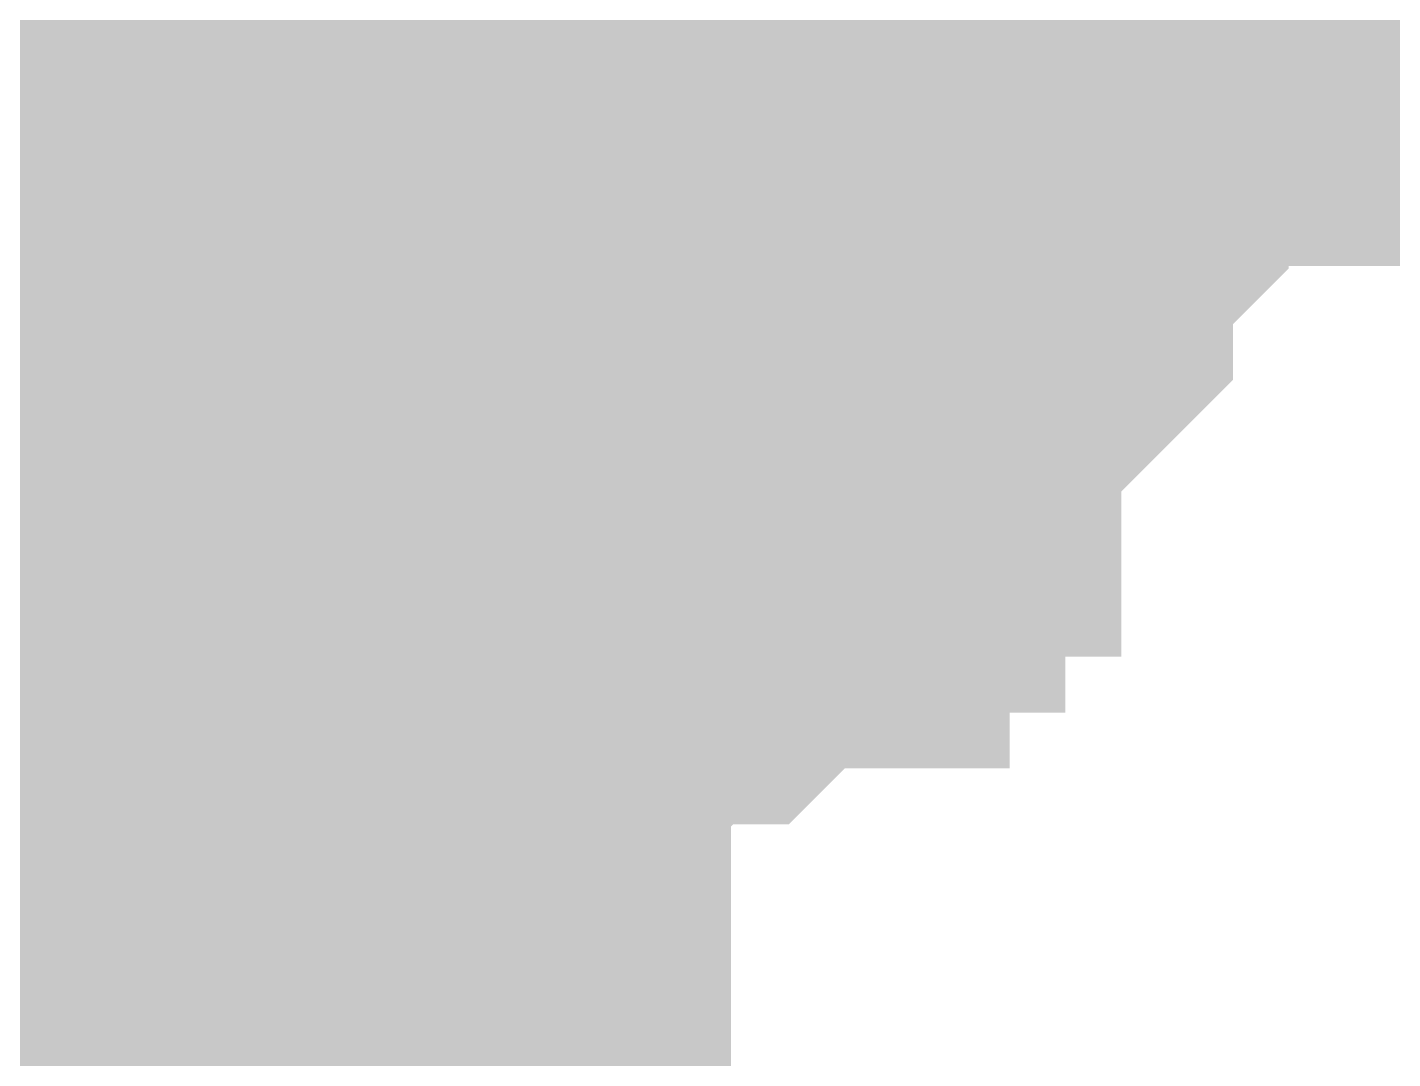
# Model space of a CAD drawing. Header units: inches. Extents: x 0 to 841, y 0 to 594.
# Drawn here: x 789.829 to 790.928, y 486.486 to 487.316 of the extents above; entities that cross this region are included whole.
import ezdxf

# ---------------------------------------------------------------- set-up
doc = ezdxf.new("R2010")
doc.units = ezdxf.units.IN
doc.layers.add('Sheet', color=255, linetype='Continuous')

msp = doc.modelspace()

# ---------------------------------------------------------------- linework, layer by layer
at = {"layer": 'Sheet'}
for points in [[(790.0208, 492.9787, 0.7493, 0.7493, 0), (790.0208, 487.4986, 0.7493, 0.7493, 0)], [(790.0208, 487.4986, 0.7493, 0.7493, 0), (752.5162, 487.4986, 0.7493, 0.7493, 0)], [(790.0208, 487.4986, 0.7493, 0.7493, 0), (790.0208, 481.9737, 0.7493, 0.7493, 0)], [(790.0208, 487.4986, 0.7493, 0.7493, 0), (790.0208, 487.4986, 0.7493, 0.7493, 0), (795.0064, 487.4986, 0.7493, 0.7493, 0)], [(790.7394, 487.4986, 0.2997, 0.2997, 0), (790.7394, 487.4537, 0.2997, 0.2997, 0), (790.7394, 487.4088, 0.2997, 0.2997, 0), (790.7394, 487.3639, 0.2997, 0.2997, 0), (790.7394, 487.319, 0.2997, 0.2997, 0), (790.7394, 487.319, 0.2997, 0.2997, 0), (790.6945, 487.274, 0.2997, 0.2997, 0), (790.6945, 487.2291, 0.2997, 0.2997, 0), (790.6945, 487.1842, 0.2997, 0.2997, 0), (790.6496, 487.1393, 0.2997, 0.2997, 0), (790.6496, 487.1393, 0.2997, 0.2997, 0), (790.6496, 487.0944, 0.2997, 0.2997, 0), (790.6047, 487.0495, 0.2997, 0.2997, 0), (790.6047, 487.0495, 0.2997, 0.2997, 0), (790.5598, 487.0045, 0.2997, 0.2997, 0), (790.5598, 486.9596, 0.2997, 0.2997, 0), (790.5148, 486.9596, 0.2997, 0.2997, 0), (790.5148, 486.9147, 0.2997, 0.2997, 0), (790.4699, 486.9147, 0.2997, 0.2997, 0), (790.4699, 486.8698, 0.2997, 0.2997, 0), (790.425, 486.8698, 0.2997, 0.2997, 0), (790.3801, 486.8249, 0.2997, 0.2997, 0), (790.3801, 486.8249, 0.2997, 0.2997, 0), (790.3352, 486.8249, 0.2997, 0.2997, 0), (790.2903, 486.7799, 0.2997, 0.2997, 0), (790.2903, 486.7799, 0.2997, 0.2997, 0), (790.2454, 486.7799, 0.2997, 0.2997, 0), (790.2004, 486.735, 0.2997, 0.2997, 0), (790.1555, 486.735, 0.2997, 0.2997, 0), (790.1106, 486.735, 0.2997, 0.2997, 0), (790.1106, 486.735, 0.2997, 0.2997, 0), (790.0657, 486.735, 0.2997, 0.2997, 0), (790.0208, 486.735, 0.2997, 0.2997, 0)], [(790.0208, 482.4678, 0.2997, 0.2997, 0), (790.0208, 487.4986, 0.2997, 0.2997, 0)], [(790.7394, 487.4986, 0.2997, 0.2997, 0), (790.7394, 487.4537, 0.2997, 0.2997, 0), (790.7394, 487.4088, 0.2997, 0.2997, 0), (790.7394, 487.3639, 0.2997, 0.2997, 0), (790.7394, 487.319, 0.2997, 0.2997, 0), (790.7394, 487.319, 0.2997, 0.2997, 0), (790.6945, 487.274, 0.2997, 0.2997, 0), (790.6945, 487.2291, 0.2997, 0.2997, 0), (790.6945, 487.1842, 0.2997, 0.2997, 0), (790.6496, 487.1393, 0.2997, 0.2997, 0), (790.6496, 487.1393, 0.2997, 0.2997, 0), (790.6496, 487.0944, 0.2997, 0.2997, 0), (790.6047, 487.0495, 0.2997, 0.2997, 0), (790.6047, 487.0495, 0.2997, 0.2997, 0), (790.5598, 487.0045, 0.2997, 0.2997, 0), (790.5598, 486.9596, 0.2997, 0.2997, 0), (790.5148, 486.9596, 0.2997, 0.2997, 0), (790.5148, 486.9147, 0.2997, 0.2997, 0), (790.4699, 486.9147, 0.2997, 0.2997, 0), (790.4699, 486.8698, 0.2997, 0.2997, 0), (790.425, 486.8698, 0.2997, 0.2997, 0), (790.3801, 486.8249, 0.2997, 0.2997, 0), (790.3801, 486.8249, 0.2997, 0.2997, 0), (790.3352, 486.8249, 0.2997, 0.2997, 0), (790.2903, 486.7799, 0.2997, 0.2997, 0), (790.2903, 486.7799, 0.2997, 0.2997, 0), (790.2454, 486.7799, 0.2997, 0.2997, 0), (790.2004, 486.735, 0.2997, 0.2997, 0), (790.1555, 486.735, 0.2997, 0.2997, 0), (790.1106, 486.735, 0.2997, 0.2997, 0), (790.1106, 486.735, 0.2997, 0.2997, 0), (790.0657, 486.735, 0.2997, 0.2997, 0), (790.0208, 486.735, 0.2997, 0.2997, 0)], [(790.7394, 487.4986, 0.2997, 0.2997, 0), (790.7394, 487.4537, 0.2997, 0.2997, 0), (790.7394, 487.4088, 0.2997, 0.2997, 0), (790.7394, 487.3639, 0.2997, 0.2997, 0), (790.7394, 487.319, 0.2997, 0.2997, 0), (790.7394, 487.319, 0.2997, 0.2997, 0), (790.6945, 487.274, 0.2997, 0.2997, 0), (790.6945, 487.2291, 0.2997, 0.2997, 0), (790.6945, 487.1842, 0.2997, 0.2997, 0), (790.6496, 487.1393, 0.2997, 0.2997, 0), (790.6496, 487.1393, 0.2997, 0.2997, 0), (790.6496, 487.0944, 0.2997, 0.2997, 0), (790.6047, 487.0495, 0.2997, 0.2997, 0), (790.6047, 487.0495, 0.2997, 0.2997, 0), (790.5598, 487.0045, 0.2997, 0.2997, 0), (790.5598, 486.9596, 0.2997, 0.2997, 0), (790.5148, 486.9596, 0.2997, 0.2997, 0), (790.5148, 486.9147, 0.2997, 0.2997, 0), (790.4699, 486.9147, 0.2997, 0.2997, 0), (790.4699, 486.8698, 0.2997, 0.2997, 0), (790.425, 486.8698, 0.2997, 0.2997, 0), (790.3801, 486.8249, 0.2997, 0.2997, 0), (790.3801, 486.8249, 0.2997, 0.2997, 0), (790.3352, 486.8249, 0.2997, 0.2997, 0), (790.2903, 486.7799, 0.2997, 0.2997, 0), (790.2903, 486.7799, 0.2997, 0.2997, 0), (790.2454, 486.7799, 0.2997, 0.2997, 0), (790.2004, 486.735, 0.2997, 0.2997, 0), (790.1555, 486.735, 0.2997, 0.2997, 0), (790.1106, 486.735, 0.2997, 0.2997, 0), (790.1106, 486.735, 0.2997, 0.2997, 0), (790.0657, 486.735, 0.2997, 0.2997, 0), (790.0208, 486.735, 0.2997, 0.2997, 0)], [(790.7394, 487.4986, 0.2997, 0.2997, 0), (790.7394, 487.4537, 0.2997, 0.2997, 0), (790.7394, 487.4088, 0.2997, 0.2997, 0), (790.7394, 487.3639, 0.2997, 0.2997, 0), (790.7394, 487.319, 0.2997, 0.2997, 0), (790.7394, 487.319, 0.2997, 0.2997, 0), (790.6945, 487.274, 0.2997, 0.2997, 0), (790.6945, 487.2291, 0.2997, 0.2997, 0), (790.6945, 487.1842, 0.2997, 0.2997, 0), (790.6496, 487.1393, 0.2997, 0.2997, 0), (790.6496, 487.1393, 0.2997, 0.2997, 0), (790.6496, 487.0944, 0.2997, 0.2997, 0), (790.6047, 487.0495, 0.2997, 0.2997, 0), (790.6047, 487.0495, 0.2997, 0.2997, 0), (790.5598, 487.0045, 0.2997, 0.2997, 0), (790.5598, 486.9596, 0.2997, 0.2997, 0), (790.5148, 486.9596, 0.2997, 0.2997, 0), (790.5148, 486.9147, 0.2997, 0.2997, 0), (790.4699, 486.9147, 0.2997, 0.2997, 0), (790.4699, 486.8698, 0.2997, 0.2997, 0), (790.425, 486.8698, 0.2997, 0.2997, 0), (790.3801, 486.8249, 0.2997, 0.2997, 0), (790.3801, 486.8249, 0.2997, 0.2997, 0), (790.3352, 486.8249, 0.2997, 0.2997, 0), (790.2903, 486.7799, 0.2997, 0.2997, 0), (790.2903, 486.7799, 0.2997, 0.2997, 0), (790.2454, 486.7799, 0.2997, 0.2997, 0), (790.2004, 486.735, 0.2997, 0.2997, 0), (790.1555, 486.735, 0.2997, 0.2997, 0), (790.1106, 486.735, 0.2997, 0.2997, 0), (790.1106, 486.735, 0.2997, 0.2997, 0), (790.0657, 486.735, 0.2997, 0.2997, 0), (790.0208, 486.735, 0.2997, 0.2997, 0)], [(790.7394, 487.4986, 0.2997, 0.2997, 0), (790.7394, 487.4537, 0.2997, 0.2997, 0), (790.7394, 487.4088, 0.2997, 0.2997, 0), (790.7394, 487.3639, 0.2997, 0.2997, 0), (790.7394, 487.319, 0.2997, 0.2997, 0), (790.7394, 487.319, 0.2997, 0.2997, 0), (790.6945, 487.274, 0.2997, 0.2997, 0), (790.6945, 487.2291, 0.2997, 0.2997, 0), (790.6945, 487.1842, 0.2997, 0.2997, 0), (790.6496, 487.1393, 0.2997, 0.2997, 0), (790.6496, 487.1393, 0.2997, 0.2997, 0), (790.6496, 487.0944, 0.2997, 0.2997, 0), (790.6047, 487.0495, 0.2997, 0.2997, 0), (790.6047, 487.0495, 0.2997, 0.2997, 0), (790.5598, 487.0045, 0.2997, 0.2997, 0), (790.5598, 486.9596, 0.2997, 0.2997, 0), (790.5148, 486.9596, 0.2997, 0.2997, 0), (790.5148, 486.9147, 0.2997, 0.2997, 0), (790.4699, 486.9147, 0.2997, 0.2997, 0), (790.4699, 486.8698, 0.2997, 0.2997, 0), (790.425, 486.8698, 0.2997, 0.2997, 0), (790.3801, 486.8249, 0.2997, 0.2997, 0), (790.3801, 486.8249, 0.2997, 0.2997, 0), (790.3352, 486.8249, 0.2997, 0.2997, 0), (790.2903, 486.7799, 0.2997, 0.2997, 0), (790.2903, 486.7799, 0.2997, 0.2997, 0), (790.2454, 486.7799, 0.2997, 0.2997, 0), (790.2004, 486.735, 0.2997, 0.2997, 0), (790.1555, 486.735, 0.2997, 0.2997, 0), (790.1106, 486.735, 0.2997, 0.2997, 0), (790.1106, 486.735, 0.2997, 0.2997, 0), (790.0657, 486.735, 0.2997, 0.2997, 0), (790.0208, 486.735, 0.2997, 0.2997, 0)], [(790.7394, 487.4986, 0.2997, 0.2997, 0), (790.7394, 487.4537, 0.2997, 0.2997, 0), (790.7394, 487.4088, 0.2997, 0.2997, 0), (790.7394, 487.3639, 0.2997, 0.2997, 0), (790.7394, 487.319, 0.2997, 0.2997, 0), (790.7394, 487.319, 0.2997, 0.2997, 0), (790.6945, 487.274, 0.2997, 0.2997, 0), (790.6945, 487.2291, 0.2997, 0.2997, 0), (790.6945, 487.1842, 0.2997, 0.2997, 0), (790.6496, 487.1393, 0.2997, 0.2997, 0), (790.6496, 487.1393, 0.2997, 0.2997, 0), (790.6496, 487.0944, 0.2997, 0.2997, 0), (790.6047, 487.0495, 0.2997, 0.2997, 0), (790.6047, 487.0495, 0.2997, 0.2997, 0), (790.5598, 487.0045, 0.2997, 0.2997, 0), (790.5598, 486.9596, 0.2997, 0.2997, 0), (790.5148, 486.9596, 0.2997, 0.2997, 0), (790.5148, 486.9147, 0.2997, 0.2997, 0), (790.4699, 486.9147, 0.2997, 0.2997, 0), (790.4699, 486.8698, 0.2997, 0.2997, 0), (790.425, 486.8698, 0.2997, 0.2997, 0), (790.3801, 486.8249, 0.2997, 0.2997, 0), (790.3801, 486.8249, 0.2997, 0.2997, 0), (790.3352, 486.8249, 0.2997, 0.2997, 0), (790.2903, 486.7799, 0.2997, 0.2997, 0), (790.2903, 486.7799, 0.2997, 0.2997, 0), (790.2454, 486.7799, 0.2997, 0.2997, 0), (790.2004, 486.735, 0.2997, 0.2997, 0), (790.1555, 486.735, 0.2997, 0.2997, 0), (790.1106, 486.735, 0.2997, 0.2997, 0), (790.1106, 486.735, 0.2997, 0.2997, 0), (790.0657, 486.735, 0.2997, 0.2997, 0), (790.0208, 486.735, 0.2997, 0.2997, 0)], [(790.5148, 487.4986, 0.2997, 0.2997, 0), (790.5148, 487.4537, 0.2997, 0.2997, 0), (790.5148, 487.4537, 0.2997, 0.2997, 0), (790.5148, 487.4088, 0.2997, 0.2997, 0), (790.5148, 487.3639, 0.2997, 0.2997, 0), (790.5148, 487.3639, 0.2997, 0.2997, 0), (790.4699, 487.319, 0.2997, 0.2997, 0), (790.4699, 487.319, 0.2997, 0.2997, 0), (790.4699, 487.274, 0.2997, 0.2997, 0), (790.4699, 487.274, 0.2997, 0.2997, 0), (790.4699, 487.2291, 0.2997, 0.2997, 0), (790.425, 487.2291, 0.2997, 0.2997, 0), (790.425, 487.1842, 0.2997, 0.2997, 0), (790.425, 487.1842, 0.2997, 0.2997, 0), (790.3801, 487.1393, 0.2997, 0.2997, 0), (790.3801, 487.1393, 0.2997, 0.2997, 0), (790.3801, 487.0944, 0.2997, 0.2997, 0), (790.3352, 487.0944, 0.2997, 0.2997, 0), (790.3352, 487.0944, 0.2997, 0.2997, 0), (790.3352, 487.0495, 0.2997, 0.2997, 0), (790.2903, 487.0495, 0.2997, 0.2997, 0), (790.2903, 487.0495, 0.2997, 0.2997, 0), (790.2454, 487.0045, 0.2997, 0.2997, 0), (790.2454, 487.0045, 0.2997, 0.2997, 0), (790.2004, 487.0045, 0.2997, 0.2997, 0), (790.2004, 487.0045, 0.2997, 0.2997, 0), (790.1555, 487.0045, 0.2997, 0.2997, 0), (790.1555, 486.9596, 0.2997, 0.2997, 0), (790.1106, 486.9596, 0.2997, 0.2997, 0), (790.1106, 486.9596, 0.2997, 0.2997, 0), (790.0657, 486.9596, 0.2997, 0.2997, 0), (790.0657, 486.9596, 0.2997, 0.2997, 0), (790.0208, 486.9596, 0.2997, 0.2997, 0)], [(790.5148, 487.4986, 0.2997, 0.2997, 0), (790.5148, 487.4537, 0.2997, 0.2997, 0), (790.5148, 487.4537, 0.2997, 0.2997, 0), (790.5148, 487.4088, 0.2997, 0.2997, 0), (790.5148, 487.3639, 0.2997, 0.2997, 0), (790.5148, 487.3639, 0.2997, 0.2997, 0), (790.4699, 487.319, 0.2997, 0.2997, 0), (790.4699, 487.319, 0.2997, 0.2997, 0), (790.4699, 487.274, 0.2997, 0.2997, 0), (790.4699, 487.274, 0.2997, 0.2997, 0), (790.4699, 487.2291, 0.2997, 0.2997, 0), (790.425, 487.2291, 0.2997, 0.2997, 0), (790.425, 487.1842, 0.2997, 0.2997, 0), (790.425, 487.1842, 0.2997, 0.2997, 0), (790.3801, 487.1393, 0.2997, 0.2997, 0), (790.3801, 487.1393, 0.2997, 0.2997, 0), (790.3801, 487.0944, 0.2997, 0.2997, 0), (790.3352, 487.0944, 0.2997, 0.2997, 0), (790.3352, 487.0944, 0.2997, 0.2997, 0), (790.3352, 487.0495, 0.2997, 0.2997, 0), (790.2903, 487.0495, 0.2997, 0.2997, 0), (790.2903, 487.0495, 0.2997, 0.2997, 0), (790.2454, 487.0045, 0.2997, 0.2997, 0), (790.2454, 487.0045, 0.2997, 0.2997, 0), (790.2004, 487.0045, 0.2997, 0.2997, 0), (790.2004, 487.0045, 0.2997, 0.2997, 0), (790.1555, 487.0045, 0.2997, 0.2997, 0), (790.1555, 486.9596, 0.2997, 0.2997, 0), (790.1106, 486.9596, 0.2997, 0.2997, 0), (790.1106, 486.9596, 0.2997, 0.2997, 0), (790.0657, 486.9596, 0.2997, 0.2997, 0), (790.0657, 486.9596, 0.2997, 0.2997, 0), (790.0208, 486.9596, 0.2997, 0.2997, 0)], [(790.5148, 487.4986, 0.2997, 0.2997, 0), (790.5148, 487.4537, 0.2997, 0.2997, 0), (790.5148, 487.4537, 0.2997, 0.2997, 0), (790.5148, 487.4088, 0.2997, 0.2997, 0), (790.5148, 487.3639, 0.2997, 0.2997, 0), (790.5148, 487.3639, 0.2997, 0.2997, 0), (790.4699, 487.319, 0.2997, 0.2997, 0), (790.4699, 487.319, 0.2997, 0.2997, 0), (790.4699, 487.274, 0.2997, 0.2997, 0), (790.4699, 487.274, 0.2997, 0.2997, 0), (790.4699, 487.2291, 0.2997, 0.2997, 0), (790.425, 487.2291, 0.2997, 0.2997, 0), (790.425, 487.1842, 0.2997, 0.2997, 0), (790.425, 487.1842, 0.2997, 0.2997, 0), (790.3801, 487.1393, 0.2997, 0.2997, 0), (790.3801, 487.1393, 0.2997, 0.2997, 0), (790.3801, 487.0944, 0.2997, 0.2997, 0), (790.3352, 487.0944, 0.2997, 0.2997, 0), (790.3352, 487.0944, 0.2997, 0.2997, 0), (790.3352, 487.0495, 0.2997, 0.2997, 0), (790.2903, 487.0495, 0.2997, 0.2997, 0), (790.2903, 487.0495, 0.2997, 0.2997, 0), (790.2454, 487.0045, 0.2997, 0.2997, 0), (790.2454, 487.0045, 0.2997, 0.2997, 0), (790.2004, 487.0045, 0.2997, 0.2997, 0), (790.2004, 487.0045, 0.2997, 0.2997, 0), (790.1555, 487.0045, 0.2997, 0.2997, 0), (790.1555, 486.9596, 0.2997, 0.2997, 0), (790.1106, 486.9596, 0.2997, 0.2997, 0), (790.1106, 486.9596, 0.2997, 0.2997, 0), (790.0657, 486.9596, 0.2997, 0.2997, 0), (790.0657, 486.9596, 0.2997, 0.2997, 0), (790.0208, 486.9596, 0.2997, 0.2997, 0)], [(790.5148, 487.4986, 0.2997, 0.2997, 0), (790.5148, 487.4537, 0.2997, 0.2997, 0), (790.5148, 487.4537, 0.2997, 0.2997, 0), (790.5148, 487.4088, 0.2997, 0.2997, 0), (790.5148, 487.3639, 0.2997, 0.2997, 0), (790.5148, 487.3639, 0.2997, 0.2997, 0), (790.4699, 487.319, 0.2997, 0.2997, 0), (790.4699, 487.319, 0.2997, 0.2997, 0), (790.4699, 487.274, 0.2997, 0.2997, 0), (790.4699, 487.274, 0.2997, 0.2997, 0), (790.4699, 487.2291, 0.2997, 0.2997, 0), (790.425, 487.2291, 0.2997, 0.2997, 0), (790.425, 487.1842, 0.2997, 0.2997, 0), (790.425, 487.1842, 0.2997, 0.2997, 0), (790.3801, 487.1393, 0.2997, 0.2997, 0), (790.3801, 487.1393, 0.2997, 0.2997, 0), (790.3801, 487.0944, 0.2997, 0.2997, 0), (790.3352, 487.0944, 0.2997, 0.2997, 0), (790.3352, 487.0944, 0.2997, 0.2997, 0), (790.3352, 487.0495, 0.2997, 0.2997, 0), (790.2903, 487.0495, 0.2997, 0.2997, 0), (790.2903, 487.0495, 0.2997, 0.2997, 0), (790.2454, 487.0045, 0.2997, 0.2997, 0), (790.2454, 487.0045, 0.2997, 0.2997, 0), (790.2004, 487.0045, 0.2997, 0.2997, 0), (790.2004, 487.0045, 0.2997, 0.2997, 0), (790.1555, 487.0045, 0.2997, 0.2997, 0), (790.1555, 486.9596, 0.2997, 0.2997, 0), (790.1106, 486.9596, 0.2997, 0.2997, 0), (790.1106, 486.9596, 0.2997, 0.2997, 0), (790.0657, 486.9596, 0.2997, 0.2997, 0), (790.0657, 486.9596, 0.2997, 0.2997, 0), (790.0208, 486.9596, 0.2997, 0.2997, 0)], [(790.7394, 487.4088, 0.0991, 0.0991, 0), (790.7394, 487.3639, 0.0991, 0.0991, 0), (790.7394, 487.319, 0.0991, 0.0991, 0), (790.7394, 487.319, 0.0991, 0.0991, 0), (790.6945, 487.274, 0.0991, 0.0991, 0), (790.6945, 487.2291, 0.0991, 0.0991, 0), (790.6945, 487.1842, 0.0991, 0.0991, 0), (790.6496, 487.1393, 0.0991, 0.0991, 0), (790.6496, 487.1393, 0.0991, 0.0991, 0), (790.6496, 487.0944, 0.0991, 0.0991, 0), (790.6047, 487.0495, 0.0991, 0.0991, 0), (790.6047, 487.0495, 0.0991, 0.0991, 0), (790.5598, 487.0045, 0.0991, 0.0991, 0), (790.5598, 486.9596, 0.0991, 0.0991, 0), (790.5148, 486.9596, 0.0991, 0.0991, 0), (790.5148, 486.9147, 0.0991, 0.0991, 0), (790.4699, 486.9147, 0.0991, 0.0991, 0), (790.4699, 486.8698, 0.0991, 0.0991, 0), (790.425, 486.8698, 0.0991, 0.0991, 0), (790.3801, 486.8249, 0.0991, 0.0991, 0), (790.3801, 486.8249, 0.0991, 0.0991, 0), (790.3352, 486.8249, 0.0991, 0.0991, 0), (790.2903, 486.7799, 0.0991, 0.0991, 0), (790.2903, 486.7799, 0.0991, 0.0991, 0), (790.2454, 486.7799, 0.0991, 0.0991, 0), (790.2004, 486.735, 0.0991, 0.0991, 0), (790.1555, 486.735, 0.0991, 0.0991, 0), (790.1106, 486.735, 0.0991, 0.0991, 0), (790.1106, 486.735, 0.0991, 0.0991, 0), (790.0657, 486.735, 0.0991, 0.0991, 0), (790.0208, 486.735, 0.0991, 0.0991, 0)], [(790.7394, 487.4088, 0.0991, 0.0991, 0), (790.7394, 487.3639, 0.0991, 0.0991, 0), (790.7394, 487.319, 0.0991, 0.0991, 0), (790.7394, 487.319, 0.0991, 0.0991, 0), (790.6945, 487.274, 0.0991, 0.0991, 0), (790.6945, 487.2291, 0.0991, 0.0991, 0), (790.6945, 487.1842, 0.0991, 0.0991, 0), (790.6496, 487.1393, 0.0991, 0.0991, 0), (790.6496, 487.1393, 0.0991, 0.0991, 0), (790.6496, 487.0944, 0.0991, 0.0991, 0), (790.6047, 487.0495, 0.0991, 0.0991, 0), (790.6047, 487.0495, 0.0991, 0.0991, 0), (790.5598, 487.0045, 0.0991, 0.0991, 0), (790.5598, 486.9596, 0.0991, 0.0991, 0), (790.5148, 486.9596, 0.0991, 0.0991, 0), (790.5148, 486.9147, 0.0991, 0.0991, 0), (790.4699, 486.9147, 0.0991, 0.0991, 0), (790.4699, 486.8698, 0.0991, 0.0991, 0), (790.425, 486.8698, 0.0991, 0.0991, 0), (790.3801, 486.8249, 0.0991, 0.0991, 0), (790.3801, 486.8249, 0.0991, 0.0991, 0), (790.3352, 486.8249, 0.0991, 0.0991, 0), (790.2903, 486.7799, 0.0991, 0.0991, 0), (790.2903, 486.7799, 0.0991, 0.0991, 0), (790.2454, 486.7799, 0.0991, 0.0991, 0), (790.2004, 486.735, 0.0991, 0.0991, 0), (790.1555, 486.735, 0.0991, 0.0991, 0), (790.1106, 486.735, 0.0991, 0.0991, 0), (790.1106, 486.735, 0.0991, 0.0991, 0), (790.0657, 486.735, 0.0991, 0.0991, 0), (790.0208, 486.735, 0.0991, 0.0991, 0)], [(790.7394, 487.4088, 0.0991, 0.0991, 0), (790.7394, 487.3639, 0.0991, 0.0991, 0), (790.7394, 487.319, 0.0991, 0.0991, 0), (790.7394, 487.319, 0.0991, 0.0991, 0), (790.6945, 487.274, 0.0991, 0.0991, 0), (790.6945, 487.2291, 0.0991, 0.0991, 0), (790.6945, 487.1842, 0.0991, 0.0991, 0), (790.6496, 487.1393, 0.0991, 0.0991, 0), (790.6496, 487.1393, 0.0991, 0.0991, 0), (790.6496, 487.0944, 0.0991, 0.0991, 0), (790.6047, 487.0495, 0.0991, 0.0991, 0), (790.6047, 487.0495, 0.0991, 0.0991, 0), (790.5598, 487.0045, 0.0991, 0.0991, 0), (790.5598, 486.9596, 0.0991, 0.0991, 0), (790.5148, 486.9596, 0.0991, 0.0991, 0), (790.5148, 486.9147, 0.0991, 0.0991, 0), (790.4699, 486.9147, 0.0991, 0.0991, 0), (790.4699, 486.8698, 0.0991, 0.0991, 0), (790.425, 486.8698, 0.0991, 0.0991, 0), (790.3801, 486.8249, 0.0991, 0.0991, 0), (790.3801, 486.8249, 0.0991, 0.0991, 0), (790.3352, 486.8249, 0.0991, 0.0991, 0), (790.2903, 486.7799, 0.0991, 0.0991, 0), (790.2903, 486.7799, 0.0991, 0.0991, 0), (790.2454, 486.7799, 0.0991, 0.0991, 0), (790.2004, 486.735, 0.0991, 0.0991, 0), (790.1555, 486.735, 0.0991, 0.0991, 0), (790.1106, 486.735, 0.0991, 0.0991, 0), (790.1106, 486.735, 0.0991, 0.0991, 0), (790.0657, 486.735, 0.0991, 0.0991, 0), (790.0208, 486.735, 0.0991, 0.0991, 0)], [(790.7394, 487.4088, 0.0991, 0.0991, 0), (790.7394, 487.3639, 0.0991, 0.0991, 0), (790.7394, 487.319, 0.0991, 0.0991, 0), (790.7394, 487.319, 0.0991, 0.0991, 0), (790.6945, 487.274, 0.0991, 0.0991, 0), (790.6945, 487.2291, 0.0991, 0.0991, 0), (790.6945, 487.1842, 0.0991, 0.0991, 0), (790.6496, 487.1393, 0.0991, 0.0991, 0), (790.6496, 487.1393, 0.0991, 0.0991, 0), (790.6496, 487.0944, 0.0991, 0.0991, 0), (790.6047, 487.0495, 0.0991, 0.0991, 0), (790.6047, 487.0495, 0.0991, 0.0991, 0), (790.5598, 487.0045, 0.0991, 0.0991, 0), (790.5598, 486.9596, 0.0991, 0.0991, 0), (790.5148, 486.9596, 0.0991, 0.0991, 0), (790.5148, 486.9147, 0.0991, 0.0991, 0), (790.4699, 486.9147, 0.0991, 0.0991, 0), (790.4699, 486.8698, 0.0991, 0.0991, 0), (790.425, 486.8698, 0.0991, 0.0991, 0), (790.3801, 486.8249, 0.0991, 0.0991, 0), (790.3801, 486.8249, 0.0991, 0.0991, 0), (790.3352, 486.8249, 0.0991, 0.0991, 0), (790.2903, 486.7799, 0.0991, 0.0991, 0), (790.2903, 486.7799, 0.0991, 0.0991, 0), (790.2454, 486.7799, 0.0991, 0.0991, 0), (790.2004, 486.735, 0.0991, 0.0991, 0), (790.1555, 486.735, 0.0991, 0.0991, 0), (790.1106, 486.735, 0.0991, 0.0991, 0), (790.1106, 486.735, 0.0991, 0.0991, 0), (790.0657, 486.735, 0.0991, 0.0991, 0), (790.0208, 486.735, 0.0991, 0.0991, 0)], [(790.7394, 487.4088, 0.0991, 0.0991, 0), (790.7394, 487.3639, 0.0991, 0.0991, 0), (790.7394, 487.319, 0.0991, 0.0991, 0), (790.7394, 487.319, 0.0991, 0.0991, 0), (790.6945, 487.274, 0.0991, 0.0991, 0), (790.6945, 487.2291, 0.0991, 0.0991, 0), (790.6945, 487.1842, 0.0991, 0.0991, 0), (790.6496, 487.1393, 0.0991, 0.0991, 0), (790.6496, 487.1393, 0.0991, 0.0991, 0), (790.6496, 487.0944, 0.0991, 0.0991, 0), (790.6047, 487.0495, 0.0991, 0.0991, 0), (790.6047, 487.0495, 0.0991, 0.0991, 0), (790.5598, 487.0045, 0.0991, 0.0991, 0), (790.5598, 486.9596, 0.0991, 0.0991, 0), (790.5148, 486.9596, 0.0991, 0.0991, 0), (790.5148, 486.9147, 0.0991, 0.0991, 0), (790.4699, 486.9147, 0.0991, 0.0991, 0), (790.4699, 486.8698, 0.0991, 0.0991, 0), (790.425, 486.8698, 0.0991, 0.0991, 0), (790.3801, 486.8249, 0.0991, 0.0991, 0), (790.3801, 486.8249, 0.0991, 0.0991, 0), (790.3352, 486.8249, 0.0991, 0.0991, 0), (790.2903, 486.7799, 0.0991, 0.0991, 0), (790.2903, 486.7799, 0.0991, 0.0991, 0), (790.2454, 486.7799, 0.0991, 0.0991, 0), (790.2004, 486.735, 0.0991, 0.0991, 0), (790.1555, 486.735, 0.0991, 0.0991, 0), (790.1106, 486.735, 0.0991, 0.0991, 0), (790.1106, 486.735, 0.0991, 0.0991, 0), (790.0657, 486.735, 0.0991, 0.0991, 0), (790.0208, 486.735, 0.0991, 0.0991, 0)], [(790.7394, 487.4088, 0.0991, 0.0991, 0), (790.7394, 487.3639, 0.0991, 0.0991, 0), (790.7394, 487.319, 0.0991, 0.0991, 0), (790.7394, 487.319, 0.0991, 0.0991, 0), (790.6945, 487.274, 0.0991, 0.0991, 0), (790.6945, 487.2291, 0.0991, 0.0991, 0), (790.6945, 487.1842, 0.0991, 0.0991, 0), (790.6496, 487.1393, 0.0991, 0.0991, 0), (790.6496, 487.1393, 0.0991, 0.0991, 0), (790.6496, 487.0944, 0.0991, 0.0991, 0), (790.6047, 487.0495, 0.0991, 0.0991, 0), (790.6047, 487.0495, 0.0991, 0.0991, 0), (790.5598, 487.0045, 0.0991, 0.0991, 0), (790.5598, 486.9596, 0.0991, 0.0991, 0), (790.5148, 486.9596, 0.0991, 0.0991, 0), (790.5148, 486.9147, 0.0991, 0.0991, 0), (790.4699, 486.9147, 0.0991, 0.0991, 0), (790.4699, 486.8698, 0.0991, 0.0991, 0), (790.425, 486.8698, 0.0991, 0.0991, 0), (790.3801, 486.8249, 0.0991, 0.0991, 0), (790.3801, 486.8249, 0.0991, 0.0991, 0), (790.3352, 486.8249, 0.0991, 0.0991, 0), (790.2903, 486.7799, 0.0991, 0.0991, 0), (790.2903, 486.7799, 0.0991, 0.0991, 0), (790.2454, 486.7799, 0.0991, 0.0991, 0), (790.2004, 486.735, 0.0991, 0.0991, 0), (790.1555, 486.735, 0.0991, 0.0991, 0), (790.1106, 486.735, 0.0991, 0.0991, 0), (790.1106, 486.735, 0.0991, 0.0991, 0), (790.0657, 486.735, 0.0991, 0.0991, 0), (790.0208, 486.735, 0.0991, 0.0991, 0)], [(790.5148, 487.4088, 0.0991, 0.0991, 0), (790.5148, 487.3639, 0.0991, 0.0991, 0), (790.5148, 487.3639, 0.0991, 0.0991, 0), (790.4699, 487.319, 0.0991, 0.0991, 0), (790.4699, 487.319, 0.0991, 0.0991, 0), (790.4699, 487.274, 0.0991, 0.0991, 0), (790.4699, 487.274, 0.0991, 0.0991, 0), (790.4699, 487.2291, 0.0991, 0.0991, 0), (790.425, 487.2291, 0.0991, 0.0991, 0), (790.425, 487.1842, 0.0991, 0.0991, 0), (790.425, 487.1842, 0.0991, 0.0991, 0), (790.3801, 487.1393, 0.0991, 0.0991, 0), (790.3801, 487.1393, 0.0991, 0.0991, 0), (790.3801, 487.0944, 0.0991, 0.0991, 0), (790.3352, 487.0944, 0.0991, 0.0991, 0), (790.3352, 487.0944, 0.0991, 0.0991, 0), (790.3352, 487.0495, 0.0991, 0.0991, 0), (790.2903, 487.0495, 0.0991, 0.0991, 0), (790.2903, 487.0495, 0.0991, 0.0991, 0), (790.2454, 487.0045, 0.0991, 0.0991, 0), (790.2454, 487.0045, 0.0991, 0.0991, 0), (790.2004, 487.0045, 0.0991, 0.0991, 0), (790.2004, 487.0045, 0.0991, 0.0991, 0), (790.1555, 487.0045, 0.0991, 0.0991, 0), (790.1555, 486.9596, 0.0991, 0.0991, 0), (790.1106, 486.9596, 0.0991, 0.0991, 0), (790.1106, 486.9596, 0.0991, 0.0991, 0), (790.0657, 486.9596, 0.0991, 0.0991, 0), (790.0657, 486.9596, 0.0991, 0.0991, 0), (790.0208, 486.9596, 0.0991, 0.0991, 0)], [(790.5148, 487.4088, 0.0991, 0.0991, 0), (790.5148, 487.3639, 0.0991, 0.0991, 0), (790.5148, 487.3639, 0.0991, 0.0991, 0), (790.4699, 487.319, 0.0991, 0.0991, 0), (790.4699, 487.319, 0.0991, 0.0991, 0), (790.4699, 487.274, 0.0991, 0.0991, 0), (790.4699, 487.274, 0.0991, 0.0991, 0), (790.4699, 487.2291, 0.0991, 0.0991, 0), (790.425, 487.2291, 0.0991, 0.0991, 0), (790.425, 487.1842, 0.0991, 0.0991, 0), (790.425, 487.1842, 0.0991, 0.0991, 0), (790.3801, 487.1393, 0.0991, 0.0991, 0), (790.3801, 487.1393, 0.0991, 0.0991, 0), (790.3801, 487.0944, 0.0991, 0.0991, 0), (790.3352, 487.0944, 0.0991, 0.0991, 0), (790.3352, 487.0944, 0.0991, 0.0991, 0), (790.3352, 487.0495, 0.0991, 0.0991, 0), (790.2903, 487.0495, 0.0991, 0.0991, 0), (790.2903, 487.0495, 0.0991, 0.0991, 0), (790.2454, 487.0045, 0.0991, 0.0991, 0), (790.2454, 487.0045, 0.0991, 0.0991, 0), (790.2004, 487.0045, 0.0991, 0.0991, 0), (790.2004, 487.0045, 0.0991, 0.0991, 0), (790.1555, 487.0045, 0.0991, 0.0991, 0), (790.1555, 486.9596, 0.0991, 0.0991, 0), (790.1106, 486.9596, 0.0991, 0.0991, 0), (790.1106, 486.9596, 0.0991, 0.0991, 0), (790.0657, 486.9596, 0.0991, 0.0991, 0), (790.0657, 486.9596, 0.0991, 0.0991, 0), (790.0208, 486.9596, 0.0991, 0.0991, 0)], [(790.5148, 487.4088, 0.0991, 0.0991, 0), (790.5148, 487.3639, 0.0991, 0.0991, 0), (790.5148, 487.3639, 0.0991, 0.0991, 0), (790.4699, 487.319, 0.0991, 0.0991, 0), (790.4699, 487.319, 0.0991, 0.0991, 0), (790.4699, 487.274, 0.0991, 0.0991, 0), (790.4699, 487.274, 0.0991, 0.0991, 0), (790.4699, 487.2291, 0.0991, 0.0991, 0), (790.425, 487.2291, 0.0991, 0.0991, 0), (790.425, 487.1842, 0.0991, 0.0991, 0), (790.425, 487.1842, 0.0991, 0.0991, 0), (790.3801, 487.1393, 0.0991, 0.0991, 0), (790.3801, 487.1393, 0.0991, 0.0991, 0), (790.3801, 487.0944, 0.0991, 0.0991, 0), (790.3352, 487.0944, 0.0991, 0.0991, 0), (790.3352, 487.0944, 0.0991, 0.0991, 0), (790.3352, 487.0495, 0.0991, 0.0991, 0), (790.2903, 487.0495, 0.0991, 0.0991, 0), (790.2903, 487.0495, 0.0991, 0.0991, 0), (790.2454, 487.0045, 0.0991, 0.0991, 0), (790.2454, 487.0045, 0.0991, 0.0991, 0), (790.2004, 487.0045, 0.0991, 0.0991, 0), (790.2004, 487.0045, 0.0991, 0.0991, 0), (790.1555, 487.0045, 0.0991, 0.0991, 0), (790.1555, 486.9596, 0.0991, 0.0991, 0), (790.1106, 486.9596, 0.0991, 0.0991, 0), (790.1106, 486.9596, 0.0991, 0.0991, 0), (790.0657, 486.9596, 0.0991, 0.0991, 0), (790.0657, 486.9596, 0.0991, 0.0991, 0), (790.0208, 486.9596, 0.0991, 0.0991, 0)], [(790.5148, 487.4088, 0.0991, 0.0991, 0), (790.5148, 487.3639, 0.0991, 0.0991, 0), (790.5148, 487.3639, 0.0991, 0.0991, 0), (790.4699, 487.319, 0.0991, 0.0991, 0), (790.4699, 487.319, 0.0991, 0.0991, 0), (790.4699, 487.274, 0.0991, 0.0991, 0), (790.4699, 487.274, 0.0991, 0.0991, 0), (790.4699, 487.2291, 0.0991, 0.0991, 0), (790.425, 487.2291, 0.0991, 0.0991, 0), (790.425, 487.1842, 0.0991, 0.0991, 0), (790.425, 487.1842, 0.0991, 0.0991, 0), (790.3801, 487.1393, 0.0991, 0.0991, 0), (790.3801, 487.1393, 0.0991, 0.0991, 0), (790.3801, 487.0944, 0.0991, 0.0991, 0), (790.3352, 487.0944, 0.0991, 0.0991, 0), (790.3352, 487.0944, 0.0991, 0.0991, 0), (790.3352, 487.0495, 0.0991, 0.0991, 0), (790.2903, 487.0495, 0.0991, 0.0991, 0), (790.2903, 487.0495, 0.0991, 0.0991, 0), (790.2454, 487.0045, 0.0991, 0.0991, 0), (790.2454, 487.0045, 0.0991, 0.0991, 0), (790.2004, 487.0045, 0.0991, 0.0991, 0), (790.2004, 487.0045, 0.0991, 0.0991, 0), (790.1555, 487.0045, 0.0991, 0.0991, 0), (790.1555, 486.9596, 0.0991, 0.0991, 0), (790.1106, 486.9596, 0.0991, 0.0991, 0), (790.1106, 486.9596, 0.0991, 0.0991, 0), (790.0657, 486.9596, 0.0991, 0.0991, 0), (790.0657, 486.9596, 0.0991, 0.0991, 0), (790.0208, 486.9596, 0.0991, 0.0991, 0)], [(790.0208, 486.9596, 0.2997, 0.2997, 0), (789.9759, 486.9596, 0.2997, 0.2997, 0), (789.9759, 486.9596, 0.2997, 0.2997, 0), (789.9309, 486.9596, 0.2997, 0.2997, 0), (789.886, 486.9596, 0.2997, 0.2997, 0), (789.886, 486.9596, 0.2997, 0.2997, 0), (789.8411, 487.0045, 0.2997, 0.2997, 0), (789.8411, 487.0045, 0.2997, 0.2997, 0), (789.7962, 487.0045, 0.2997, 0.2997, 0), (789.7962, 487.0045, 0.2997, 0.2997, 0), (789.7513, 487.0045, 0.2997, 0.2997, 0), (789.7513, 487.0495, 0.2997, 0.2997, 0), (789.7064, 487.0495, 0.2997, 0.2997, 0), (789.7064, 487.0495, 0.2997, 0.2997, 0), (789.6615, 487.0944, 0.2997, 0.2997, 0)], [(790.0208, 486.9596, 0.2997, 0.2997, 0), (789.9759, 486.9596, 0.2997, 0.2997, 0), (789.9759, 486.9596, 0.2997, 0.2997, 0), (789.9309, 486.9596, 0.2997, 0.2997, 0), (789.886, 486.9596, 0.2997, 0.2997, 0), (789.886, 486.9596, 0.2997, 0.2997, 0), (789.8411, 487.0045, 0.2997, 0.2997, 0), (789.8411, 487.0045, 0.2997, 0.2997, 0), (789.7962, 487.0045, 0.2997, 0.2997, 0), (789.7962, 487.0045, 0.2997, 0.2997, 0), (789.7513, 487.0045, 0.2997, 0.2997, 0), (789.7513, 487.0495, 0.2997, 0.2997, 0), (789.7064, 487.0495, 0.2997, 0.2997, 0), (789.7064, 487.0495, 0.2997, 0.2997, 0), (789.6615, 487.0944, 0.2997, 0.2997, 0)], [(790.0208, 486.9596, 0.2997, 0.2997, 0), (789.9759, 486.9596, 0.2997, 0.2997, 0), (789.9759, 486.9596, 0.2997, 0.2997, 0), (789.9309, 486.9596, 0.2997, 0.2997, 0), (789.886, 486.9596, 0.2997, 0.2997, 0), (789.886, 486.9596, 0.2997, 0.2997, 0), (789.8411, 487.0045, 0.2997, 0.2997, 0), (789.8411, 487.0045, 0.2997, 0.2997, 0), (789.7962, 487.0045, 0.2997, 0.2997, 0), (789.7962, 487.0045, 0.2997, 0.2997, 0), (789.7513, 487.0045, 0.2997, 0.2997, 0), (789.7513, 487.0495, 0.2997, 0.2997, 0), (789.7064, 487.0495, 0.2997, 0.2997, 0), (789.7064, 487.0495, 0.2997, 0.2997, 0), (789.6615, 487.0944, 0.2997, 0.2997, 0)], [(790.0208, 486.9596, 0.2997, 0.2997, 0), (789.9759, 486.9596, 0.2997, 0.2997, 0), (789.9759, 486.9596, 0.2997, 0.2997, 0), (789.9309, 486.9596, 0.2997, 0.2997, 0), (789.886, 486.9596, 0.2997, 0.2997, 0), (789.886, 486.9596, 0.2997, 0.2997, 0), (789.8411, 487.0045, 0.2997, 0.2997, 0), (789.8411, 487.0045, 0.2997, 0.2997, 0), (789.7962, 487.0045, 0.2997, 0.2997, 0), (789.7962, 487.0045, 0.2997, 0.2997, 0), (789.7513, 487.0045, 0.2997, 0.2997, 0), (789.7513, 487.0495, 0.2997, 0.2997, 0), (789.7064, 487.0495, 0.2997, 0.2997, 0), (789.7064, 487.0495, 0.2997, 0.2997, 0), (789.6615, 487.0944, 0.2997, 0.2997, 0)], [(790.0208, 486.9596, 0.0991, 0.0991, 0), (789.9759, 486.9596, 0.0991, 0.0991, 0), (789.9759, 486.9596, 0.0991, 0.0991, 0), (789.9309, 486.9596, 0.0991, 0.0991, 0), (789.886, 486.9596, 0.0991, 0.0991, 0), (789.886, 486.9596, 0.0991, 0.0991, 0), (789.8411, 487.0045, 0.0991, 0.0991, 0), (789.8411, 487.0045, 0.0991, 0.0991, 0), (789.7962, 487.0045, 0.0991, 0.0991, 0), (789.7962, 487.0045, 0.0991, 0.0991, 0), (789.7513, 487.0045, 0.0991, 0.0991, 0)], [(790.0208, 486.9596, 0.0991, 0.0991, 0), (789.9759, 486.9596, 0.0991, 0.0991, 0), (789.9759, 486.9596, 0.0991, 0.0991, 0), (789.9309, 486.9596, 0.0991, 0.0991, 0), (789.886, 486.9596, 0.0991, 0.0991, 0), (789.886, 486.9596, 0.0991, 0.0991, 0), (789.8411, 487.0045, 0.0991, 0.0991, 0), (789.8411, 487.0045, 0.0991, 0.0991, 0), (789.7962, 487.0045, 0.0991, 0.0991, 0), (789.7962, 487.0045, 0.0991, 0.0991, 0), (789.7513, 487.0045, 0.0991, 0.0991, 0)], [(790.0208, 486.9596, 0.0991, 0.0991, 0), (789.9759, 486.9596, 0.0991, 0.0991, 0), (789.9759, 486.9596, 0.0991, 0.0991, 0), (789.9309, 486.9596, 0.0991, 0.0991, 0), (789.886, 486.9596, 0.0991, 0.0991, 0), (789.886, 486.9596, 0.0991, 0.0991, 0), (789.8411, 487.0045, 0.0991, 0.0991, 0), (789.8411, 487.0045, 0.0991, 0.0991, 0), (789.7962, 487.0045, 0.0991, 0.0991, 0), (789.7962, 487.0045, 0.0991, 0.0991, 0), (789.7513, 487.0045, 0.0991, 0.0991, 0)], [(790.0208, 486.9596, 0.0991, 0.0991, 0), (789.9759, 486.9596, 0.0991, 0.0991, 0), (789.9759, 486.9596, 0.0991, 0.0991, 0), (789.9309, 486.9596, 0.0991, 0.0991, 0), (789.886, 486.9596, 0.0991, 0.0991, 0), (789.886, 486.9596, 0.0991, 0.0991, 0), (789.8411, 487.0045, 0.0991, 0.0991, 0), (789.8411, 487.0045, 0.0991, 0.0991, 0), (789.7962, 487.0045, 0.0991, 0.0991, 0), (789.7962, 487.0045, 0.0991, 0.0991, 0), (789.7513, 487.0045, 0.0991, 0.0991, 0)], [(790.0208, 486.735, 0.2997, 0.2997, 0), (789.9759, 486.735, 0.2997, 0.2997, 0), (789.9309, 486.735, 0.2997, 0.2997, 0), (789.886, 486.735, 0.2997, 0.2997, 0), (789.8411, 486.735, 0.2997, 0.2997, 0), (789.8411, 486.735, 0.2997, 0.2997, 0), (789.7962, 486.7799, 0.2997, 0.2997, 0), (789.7513, 486.7799, 0.2997, 0.2997, 0), (789.7064, 486.7799, 0.2997, 0.2997, 0), (789.6615, 486.8249, 0.2997, 0.2997, 0)], [(790.0208, 486.735, 0.2997, 0.2997, 0), (789.9759, 486.735, 0.2997, 0.2997, 0), (789.9309, 486.735, 0.2997, 0.2997, 0), (789.886, 486.735, 0.2997, 0.2997, 0), (789.8411, 486.735, 0.2997, 0.2997, 0), (789.8411, 486.735, 0.2997, 0.2997, 0), (789.7962, 486.7799, 0.2997, 0.2997, 0), (789.7513, 486.7799, 0.2997, 0.2997, 0), (789.7064, 486.7799, 0.2997, 0.2997, 0), (789.6615, 486.8249, 0.2997, 0.2997, 0)], [(790.0208, 486.735, 0.2997, 0.2997, 0), (789.9759, 486.735, 0.2997, 0.2997, 0), (789.9309, 486.735, 0.2997, 0.2997, 0), (789.886, 486.735, 0.2997, 0.2997, 0), (789.8411, 486.735, 0.2997, 0.2997, 0), (789.8411, 486.735, 0.2997, 0.2997, 0), (789.7962, 486.7799, 0.2997, 0.2997, 0), (789.7513, 486.7799, 0.2997, 0.2997, 0), (789.7064, 486.7799, 0.2997, 0.2997, 0), (789.6615, 486.8249, 0.2997, 0.2997, 0)], [(790.0208, 486.735, 0.2997, 0.2997, 0), (789.9759, 486.735, 0.2997, 0.2997, 0), (789.9309, 486.735, 0.2997, 0.2997, 0), (789.886, 486.735, 0.2997, 0.2997, 0), (789.8411, 486.735, 0.2997, 0.2997, 0), (789.8411, 486.735, 0.2997, 0.2997, 0), (789.7962, 486.7799, 0.2997, 0.2997, 0), (789.7513, 486.7799, 0.2997, 0.2997, 0), (789.7064, 486.7799, 0.2997, 0.2997, 0), (789.6615, 486.8249, 0.2997, 0.2997, 0)], [(790.0208, 486.735, 0.2997, 0.2997, 0), (789.9759, 486.735, 0.2997, 0.2997, 0), (789.9309, 486.735, 0.2997, 0.2997, 0), (789.886, 486.735, 0.2997, 0.2997, 0), (789.8411, 486.735, 0.2997, 0.2997, 0), (789.8411, 486.735, 0.2997, 0.2997, 0), (789.7962, 486.7799, 0.2997, 0.2997, 0), (789.7513, 486.7799, 0.2997, 0.2997, 0), (789.7064, 486.7799, 0.2997, 0.2997, 0), (789.6615, 486.8249, 0.2997, 0.2997, 0)], [(790.0208, 486.735, 0.2997, 0.2997, 0), (789.9759, 486.735, 0.2997, 0.2997, 0), (789.9309, 486.735, 0.2997, 0.2997, 0), (789.886, 486.735, 0.2997, 0.2997, 0), (789.8411, 486.735, 0.2997, 0.2997, 0), (789.8411, 486.735, 0.2997, 0.2997, 0), (789.7962, 486.7799, 0.2997, 0.2997, 0), (789.7513, 486.7799, 0.2997, 0.2997, 0), (789.7064, 486.7799, 0.2997, 0.2997, 0), (789.6615, 486.8249, 0.2997, 0.2997, 0)], [(790.0208, 486.735, 0.0991, 0.0991, 0), (789.9759, 486.735, 0.0991, 0.0991, 0), (789.9309, 486.735, 0.0991, 0.0991, 0), (789.886, 486.735, 0.0991, 0.0991, 0), (789.8411, 486.735, 0.0991, 0.0991, 0), (789.8411, 486.735, 0.0991, 0.0991, 0), (789.7962, 486.7799, 0.0991, 0.0991, 0), (789.7513, 486.7799, 0.0991, 0.0991, 0)], [(790.0208, 486.735, 0.0991, 0.0991, 0), (789.9759, 486.735, 0.0991, 0.0991, 0), (789.9309, 486.735, 0.0991, 0.0991, 0), (789.886, 486.735, 0.0991, 0.0991, 0), (789.8411, 486.735, 0.0991, 0.0991, 0), (789.8411, 486.735, 0.0991, 0.0991, 0), (789.7962, 486.7799, 0.0991, 0.0991, 0), (789.7513, 486.7799, 0.0991, 0.0991, 0)], [(790.0208, 486.735, 0.0991, 0.0991, 0), (789.9759, 486.735, 0.0991, 0.0991, 0), (789.9309, 486.735, 0.0991, 0.0991, 0), (789.886, 486.735, 0.0991, 0.0991, 0), (789.8411, 486.735, 0.0991, 0.0991, 0), (789.8411, 486.735, 0.0991, 0.0991, 0), (789.7962, 486.7799, 0.0991, 0.0991, 0), (789.7513, 486.7799, 0.0991, 0.0991, 0)], [(790.0208, 486.735, 0.0991, 0.0991, 0), (789.9759, 486.735, 0.0991, 0.0991, 0), (789.9309, 486.735, 0.0991, 0.0991, 0), (789.886, 486.735, 0.0991, 0.0991, 0), (789.8411, 486.735, 0.0991, 0.0991, 0), (789.8411, 486.735, 0.0991, 0.0991, 0), (789.7962, 486.7799, 0.0991, 0.0991, 0), (789.7513, 486.7799, 0.0991, 0.0991, 0)], [(790.0208, 486.735, 0.0991, 0.0991, 0), (789.9759, 486.735, 0.0991, 0.0991, 0), (789.9309, 486.735, 0.0991, 0.0991, 0), (789.886, 486.735, 0.0991, 0.0991, 0), (789.8411, 486.735, 0.0991, 0.0991, 0), (789.8411, 486.735, 0.0991, 0.0991, 0), (789.7962, 486.7799, 0.0991, 0.0991, 0), (789.7513, 486.7799, 0.0991, 0.0991, 0)], [(790.0208, 486.735, 0.0991, 0.0991, 0), (789.9759, 486.735, 0.0991, 0.0991, 0), (789.9309, 486.735, 0.0991, 0.0991, 0), (789.886, 486.735, 0.0991, 0.0991, 0), (789.8411, 486.735, 0.0991, 0.0991, 0), (789.8411, 486.735, 0.0991, 0.0991, 0), (789.7962, 486.7799, 0.0991, 0.0991, 0), (789.7513, 486.7799, 0.0991, 0.0991, 0)]]:
    msp.add_lwpolyline(points, format="xyseb", dxfattribs=at)
msp.add_lwpolyline([(789.7459, 487.4996, 0.508, 0.508, 1), (790.2539, 487.4996, 0.508, 0.508, 1)], format="xyseb", close=True, dxfattribs=at)

doc.saveas('drawing.dxf')
